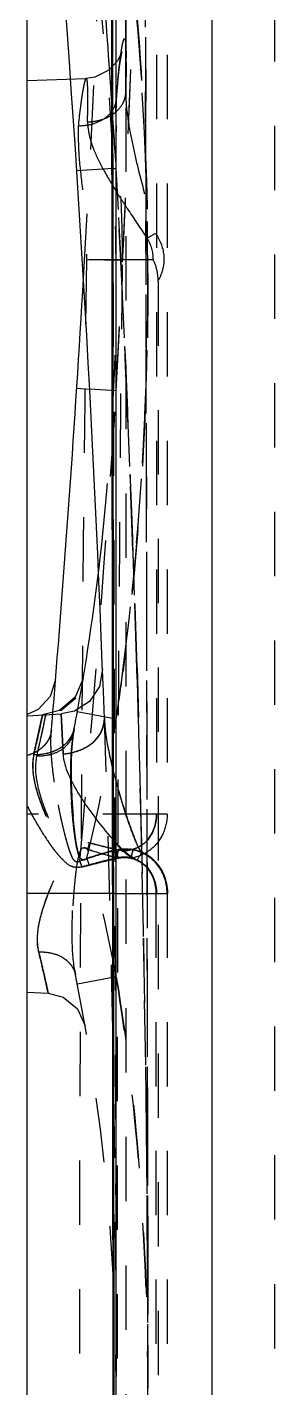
# Model space of a CAD drawing. Header units: millimetres. Extents: x 1147 to 12155, y -6137 to -4403.
# Drawn here: x 4469.75 to 4476.03, y -5258.75 to -5224.21 of the extents above; entities that cross this region are included whole.
import ezdxf

# ---------------------------------------------------------------- set-up
doc = ezdxf.new("R2010")
doc.units = ezdxf.units.MM
doc.header["$LTSCALE"] = 16.335
doc.linetypes.add('HIDDEN', pattern=[0.2, 0.1, -0.1])
doc.layers.get('0').update_dxf_attribs({"linetype": 'CONTINUOUS'})
doc.layers.add('DEFAULT_2', color=8, linetype='HIDDEN')

msp = doc.modelspace()

# ---------------------------------------------------------------- linework, layer by layer
at = {"color": 7, "linetype": 'Continuous'}
for p, q in [((4474.44, -5400.96), (4474.44, -5116.583)), ((4471.999, -5119.544), (4471.999, -5397.999)), ((4469.746, -5275.852), (4469.746, -5185.383)), ((4471.884, -5220.663), (4471.947, -5296.833)), ((4471.906, -5220.714), (4471.946, -5258.752)), ((4471.93, -5227.799), (4471.003, -5227.859)), ((4471.003, -5233.376), (4471.327, -5233.397)), ((4470.464, -5240.778), (4470.329, -5241.206)), ((4471.165, -5240.747), (4470.963, -5241.222)), ((4470.329, -5241.206), (4470.021, -5241.533)), ((4470.963, -5241.222), (4470.566, -5241.555)), ((4470.021, -5241.533), (4469.746, -5241.662)), ((4469.746, -5241.689), (4470.609, -5241.644)), ((4470.566, -5241.555), (4470.132, -5241.669)), ((4470.946, -5241.572), (4470.609, -5241.644)), ((4470.656, -5242.66), (4470.609, -5241.644)), ((4471.974, -5246.203), (4469.746, -5246.203))]:
    msp.add_line(p, q, dxfattribs=at)
msp.add_lwpolyline([(4471.656, -5240.497), (4471.58, -5240.946), (4471.329, -5241.326), (4470.946, -5241.572)], dxfattribs=at)
for centre, radius, start, end in [((3995.337, -5258.772), 476.67, 2.04494, 4.72068), ((3995.337, -5258.772), 477.675, 3.92066, 4.67552), ((3995.337, -5202.464), 476.67, 355.29051, 356.61831), ((4410.608, -5230.618), 61.398, 349.76936, 353.63789)]:
    msp.add_arc(centre, radius, start, end, dxfattribs=at)
for points, knots in [([(4470.656, -5242.66), (4470.791, -5242.652), (4471.061, -5242.592), (4471.507, -5242.362), (4471.711, -5241.988), (4471.703, -5241.762)], [0, 0, 0, 0, 0.272441, 0.545982, 1, 1, 1, 1]), ([(4471.703, -5241.762), (4471.707, -5241.859), (4471.742, -5242.278), (4471.829, -5242.69), (4471.906, -5243.003)], [0, 0, 0, 0, 0.232092, 1, 1, 1, 1]), ([(4470.656, -5242.66), (4470.663, -5242.834), (4470.781, -5243.205), (4471.075, -5243.733), (4471.459, -5244.283), (4471.751, -5244.643), (4471.91, -5244.82)], [0, 0, 0, 0, 0.206778, 0.450108, 0.717615, 1, 1, 1, 1]), ([(4471.946, -5258.752), (4471.949, -5261.929), (4471.96, -5274.627), (4471.964, -5287.326), (4471.965, -5296.848)], [0, 0, 0, 0, 0.25015, 1, 1, 1, 1])]:
    msp.add_open_spline(points, degree=3, knots=knots, dxfattribs=at)
at = {"layer": 'DEFAULT_2', "color": 8, "linetype": 'HIDDEN'}
for p, q in [((4476.029, -5388.431), (4476.029, -5129.112)), ((4473.027, -5133.436), (4473.027, -5244.192)), ((4473.297, -5133.436), (4473.297, -5244.192)), ((4472.811, -5258.768), (4472.66, -5159.755)), ((4472.256, -5316.089), (4472.256, -5201.454)), ((4472.729, -5215.199), (4472.811, -5258.768)), ((4472.721, -5216.046), (4472.811, -5258.768)), ((4472.248, -5224.825), (4472.251, -5220.714)), ((4472.038, -5225.067), (4471.818, -5225.304)), ((4472.13, -5224.889), (4472.038, -5225.067)), ((4472.256, -5225.099), (4472.247, -5225.851)), ((4472.247, -5225.851), (4472.248, -5225.099)), ((4472.248, -5225.099), (4472.248, -5224.825)), ((4471.818, -5225.304), (4471.463, -5225.478)), ((4469.746, -5225.562), (4471.246, -5225.51)), ((4471.463, -5225.478), (4471.246, -5225.51)), ((4471.999, -5226.29), (4472.009, -5226.047)), ((4472.008, -5226.05), (4472.009, -5226.047)), ((4471.93, -5227.799), (4472.007, -5227.794)), ((4472.947, -5230.115), (4469.746, -5230.115)), ((4472.163, -5230.131), (4471.248, -5230.115)), ((4473.069, -5230.663), (4473.069, -5286.883)), ((4472.007, -5233.441), (4471.327, -5233.397)), ((4472.532, -5240.468), (4472.569, -5241.733)), ((4472.533, -5240.468), (4472.57, -5241.733)), ((4470.966, -5241.262), (4470.601, -5241.564)), ((4470.963, -5241.222), (4470.966, -5241.262)), ((4470.125, -5241.707), (4470.132, -5241.669)), ((4470.125, -5241.707), (4470.132, -5241.669)), ((4470.204, -5241.709), (4470.211, -5241.674)), ((4470.204, -5241.709), (4470.211, -5241.674)), ((4470.601, -5241.564), (4470.566, -5241.555)), ((4470.609, -5241.644), (4470.656, -5242.66)), ((4470.609, -5241.644), (4470.656, -5242.66)), ((4470.656, -5242.66), (4470.609, -5241.644)), ((4472.007, -5241.775), (4471.017, -5241.595)), ((4473.297, -5244.192), (4469.746, -5244.192)), ((4471.328, -5244.919), (4471.276, -5245.077)), ((4472.065, -5245.304), (4472.007, -5245.09)), ((4472.059, -5245.098), (4472.007, -5245.294)), ((4471.08, -5245.384), (4471.133, -5245.531)), ((4471.257, -5245.315), (4471.315, -5245.487)), ((4471.974, -5246.203), (4473.315, -5246.203)), ((4473.013, -5246.203), (4473.013, -5271.34)), ((4473.297, -5246.203), (4473.297, -5271.34)), ((4472.007, -5248.316), (4471.02, -5248.508)), ((4469.746, -5248.705), (4470.276, -5248.733)), ((4470.276, -5248.733), (4470.265, -5248.678)), ((4470.276, -5248.733), (4470.265, -5248.678)), ((4471.026, -5249.131), (4471.214, -5249.565))]:
    msp.add_line(p, q, dxfattribs=at)
for points in [[(4472.008, -5226.05), (4472.027, -5225.826), (4472.056, -5225.532), (4472.082, -5225.288), (4472.106, -5225.094), (4472.127, -5224.951), (4472.143, -5224.861), (4472.147, -5224.839)], [(4472.147, -5224.839), (4472.149, -5224.832), (4472.13, -5224.889)], [(4470.276, -5248.733), (4470.661, -5248.832), (4471.026, -5249.131)]]:
    msp.add_lwpolyline(points, dxfattribs=at)
for centre, radius, start, end in [((3874.784, -5202.464), 598.026, 357.03079, 2.96921), ((3995.337, -5202.464), 476.67, 356.61831, 2.56503), ((41540.038, -5139.155), 37068.225, 180.0707969, 180.1848899), ((3882.594, -5202.675), 590.215, 357.012025, 359.340488), ((4410.608, -5230.618), 61.398, 353.63789, 10.8027), ((3886.227, -5202.892), 586.576, 357.014643, 358.256881), ((3893.486, -5203.122), 579.314, 356.999996, 358.257709), ((4394.871, -5230.618), 77.94, 352.67861, 7.32056), ((4456.717, -5225.094), 15.539, 359.9822, 0.3985), ((4499.789, -5228.257), 27.875, 174.4141, 175.2801), ((3995.337, -5258.772), 477.675, 3.71825, 3.92066), ((4477.688, -5226.292), 5.689, 177.5389, 179.9588), ((4476.48, -5226.244), 4.481, 176.4062, 177.478), ((4475.675, -5225.88), 3.428, 179.5104, 180.9274), ((4471.365, -5225.611), 0.981, 300.2398, 305.0023), ((4471.405, -5225.668), 0.911, 305.0171, 309.069), ((4471.253, -5225.315), 1.299, 271.0452, 276.3987), ((4473.489, -5226.468), 2.221, 193.4871, 196.1111), ((3873.699, -5258.874), 599.115, 1.311773, 2.973663), ((3875.297, -5258.772), 597.513, 357.028242, 2.971758), ((3885.812, -5258.402), 586.993, 1.292769, 2.988926), ((3885.862, -5258.409), 586.944, 1.293587, 2.989919), ((3893.688, -5258.101), 579.112, 1.744864, 2.999835), ((3905.96, -5257.64), 566.833, 1.73607, 3.01825), ((4483.21, -5221.37), 13.215, 210.9948, 211.3186), ((4484.947, -5220.311), 15.25, 211.3242, 211.8342), ((4489.486, -5217.486), 20.596, 211.8512, 212.5488), ((4468.925, -5222.386), 8.151, 298.2896, 300.0081), ((6756.23, -5258.772), 2285.162, 179.281472, 180.718528), ((3995.337, -5202.464), 477.675, 354.8448, 356.28175), ((4398.229, -5230.972), 74.564, 351.66963, 352.61982), ((4402.957, -5231.511), 69.808, 351.5454, 352.56032), ((4403.034, -5231.513), 69.732, 351.53779, 352.55399), ((3995.337, -5202.464), 476.67, 355.23507, 355.29051), ((4410.608, -5230.618), 61.398, 349.1973, 349.76936), ((4470.35, -5241.906), 0.599, 342.8889, 349.2456), ((4410.608, -5230.618), 62.404, 346.36895, 349.7007), ((3995.337, -5258.772), 476.67, 357.95506, 2.04494), ((3872.108, -5258.755), 600.703, 359.99845, 1.623812), ((3869.444, -5258.735), 603.365, 359.99656, 1.61478), ((4470.169, -5241.822), 0.8, 316.5475, 326.4961), ((4476.478, -5242.924), 5.616, 173.9328, 176.9004), ((4485.19, -5239.743), 13.678, 193.7868, 194.7732), ((4487.302, -5239.189), 15.861, 194.7614, 195.2038), ((4418.15, -5258.772), 54.863, 10.9864, 14.4543), ((4476.337, -5229.302), 16.568, 252.2117, 254.0722), ((4475.343, -5230.12), 15.333, 254.8229, 256.5797), ((4475.996, -5227.416), 18.114, 256.554, 257.1613), ((4477.529, -5264.997), 20.659, 105.7771, 106.1342), ((4476.074, -5260.311), 15.745, 105.3297, 105.7965), ((4477.421, -5264.8), 20.43, 105.6443, 106.0042), ((4476.236, -5240.927), 5.82, 221.9955, 222.8674), ((4476.464, -5261.732), 17.218, 105.0032, 105.3312), ((4477.383, -5264.482), 20.124, 105.4957, 105.7768), ((4477.283, -5264.309), 19.92, 105.3602, 105.6439), ((4476.346, -5225.888), 19.682, 257.1571, 257.4207), ((4462.182, -5242.327), 10.619, 343.7219, 344.9186), ((4463.12, -5242.61), 9.643, 343.8262, 345.0333), ((4478.654, -5242.755), 8.017, 199.1439, 200.2595), ((4476.344, -5261.103), 16.579, 105.9514, 107.8792), ((4476.426, -5261.242), 16.745, 106.0822, 107.9826), ((4475.316, -5260.157), 15.213, 103.3858, 105.28), ((4475.324, -5260.312), 15.358, 103.2865, 105.1337), ((4477.409, -5225.609), 20.413, 254.0226, 254.3765), ((4476.136, -5263.724), 18.873, 102.7477, 103.2994), ((4475.989, -5262.943), 18.079, 102.8407, 103.4167), ((4475.992, -5263.099), 18.223, 102.7458, 103.3162), ((4477.264, -5226.127), 19.875, 254.3768, 254.6607), ((4476.904, -5267.104), 22.339, 102.5241, 102.7549), ((4476.327, -5264.419), 19.593, 102.5813, 102.8444), ((4476.337, -5264.618), 19.78, 102.4731, 102.7493), ((4465.822, -5241.175), 7.91, 328.0649, 329.7571), ((4433.667, -5256.534), 37.432, 12.6423, 13.6722), ((4433.965, -5256.469), 37.127, 12.6439, 13.6825), ((4441.582, -5254.752), 29.319, 12.3963, 12.6293), ((4441.935, -5254.674), 28.958, 12.3951, 12.6305), ((4450.793, -5252.744), 19.891, 11.7928, 12.4415), ((4451.315, -5252.629), 19.357, 11.7773, 12.4436), ((4418.15, -5258.772), 53.857, 348.7509, 11.2491)]:
    msp.add_arc(centre, radius, start, end, dxfattribs=at)
for points, knots in [([(4472.007, -5241.775), (4472.557, -5238.087), (4472.935, -5232.478), (4472.68, -5225.02), (4472.286, -5221.305), (4472.007, -5219.46)], [0, 0, 0, 0, 0.499828, 0.749939, 1, 1, 1, 1]), ([(4472.18, -5220.685), (4472.398, -5222.331), (4472.706, -5225.639), (4472.909, -5232.274), (4472.608, -5237.261), (4472.178, -5240.55)], [0, 0, 0, 0, 0.250062, 0.500138, 1, 1, 1, 1]), ([(4472.178, -5220.686), (4472.607, -5223.976), (4473.012, -5230.618), (4472.607, -5237.261), (4472.178, -5240.55)], [0, 0, 0, 0, 0.499999, 1, 1, 1, 1]), ([(4472.13, -5224.846), (4472.142, -5224.763), (4472.156, -5224.651), (4472.191, -5224.549), (4472.201, -5224.504), (4472.221, -5224.503), (4472.227, -5224.518), (4472.233, -5224.536), (4472.24, -5224.582), (4472.247, -5224.661), (4472.25, -5224.732), (4472.252, -5224.773)], [0, 0, 0, 0, 0.395506, 0.505117, 0.557329, 0.569196, 0.588015, 0.620076, 0.666583, 0.80386, 1, 1, 1, 1]), ([(4472.046, -5225.544), (4472.051, -5225.499), (4472.067, -5225.336), (4472.086, -5225.173), (4472.101, -5225.056)], [0, 0, 0, 0, 0.276667, 1, 1, 1, 1]), ([(4472.101, -5225.056), (4472.103, -5225.037), (4472.112, -5224.967), (4472.122, -5224.897), (4472.13, -5224.846)], [0, 0, 0, 0, 0.271263, 1, 1, 1, 1]), ([(4472.252, -5224.773), (4472.252, -5224.789), (4472.254, -5224.86), (4472.255, -5224.931), (4472.255, -5224.986)], [0, 0, 0, 0, 0.223576, 1, 1, 1, 1]), ([(4471.245, -5225.51), (4471.236, -5225.51), (4471.219, -5225.544), (4471.201, -5225.599), (4471.178, -5225.7), (4471.153, -5225.833), (4471.126, -5226.005), (4471.085, -5226.301), (4471.058, -5226.541), (4471.041, -5226.712)], [0, 0, 0, 0, 0.022106, 0.073315, 0.155373, 0.267761, 0.409614, 0.57993, 1, 1, 1, 1]), ([(4471.265, -5225.548), (4471.263, -5225.542), (4471.26, -5225.53), (4471.253, -5225.51), (4471.245, -5225.51)], [0, 0, 0, 0, 0.396885, 1, 1, 1, 1]), ([(4471.277, -5226.614), (4471.282, -5226.378), (4471.29, -5226.066), (4471.281, -5225.711), (4471.274, -5225.591), (4471.265, -5225.548)], [0, 0, 0, 0, 0.663627, 0.874783, 1, 1, 1, 1]), ([(4471.041, -5226.712), (4471.162, -5226.713), (4471.397, -5226.685), (4471.707, -5226.549), (4471.933, -5226.332), (4472.001, -5226.141), (4472.008, -5226.05)], [0, 0, 0, 0, 0.283641, 0.547362, 0.783663, 1, 1, 1, 1]), ([(4472.247, -5225.936), (4472.249, -5226.011), (4472.263, -5226.317), (4472.31, -5226.62), (4472.351, -5226.848)], [0, 0, 0, 0, 0.244654, 1, 1, 1, 1]), ([(4471.398, -5226.606), (4471.441, -5226.601), (4471.601, -5226.575), (4471.756, -5226.518), (4471.859, -5226.458)], [0, 0, 0, 0, 0.266657, 1, 1, 1, 1]), ([(4472.164, -5230.131), (4472.166, -5229.461), (4472.134, -5228.473), (4472.033, -5227.196), (4471.998, -5226.585), (4471.999, -5226.29)], [0, 0, 0, 0, 0.522763, 0.770062, 1, 1, 1, 1]), ([(4471.041, -5226.712), (4471.038, -5226.95), (4471.044, -5227.466), (4471.144, -5228.28), (4471.238, -5229.175), (4471.246, -5229.797), (4471.248, -5230.115)], [0, 0, 0, 0, 0.209551, 0.453203, 0.720551, 1, 1, 1, 1]), ([(4471.277, -5226.614), (4471.278, -5226.644), (4471.286, -5226.769), (4471.307, -5226.893), (4471.329, -5226.986)], [0, 0, 0, 0, 0.237541, 1, 1, 1, 1]), ([(4471.355, -5227.084), (4471.372, -5227.143), (4471.456, -5227.392), (4471.573, -5227.628), (4471.669, -5227.804)], [0, 0, 0, 0, 0.235419, 1, 1, 1, 1]), ([(4472.351, -5226.848), (4472.39, -5227.062), (4472.574, -5227.935), (4472.827, -5228.792), (4473.001, -5229.444)], [0, 0, 0, 0, 0.24377, 1, 1, 1, 1]), ([(4472.125, -5228.567), (4472.178, -5228.65), (4472.394, -5228.985), (4472.617, -5229.315), (4472.787, -5229.563)], [0, 0, 0, 0, 0.245932, 1, 1, 1, 1]), ([(4473.008, -5229.458), (4473.129, -5229.623), (4473.237, -5229.935), (4473.202, -5230.35), (4473.123, -5230.545), (4473.074, -5230.636)], [0, 0, 0, 0, 0.497478, 0.748889, 1, 1, 1, 1]), ([(4472.164, -5287.412), (4472.042, -5277.866), (4472.026, -5258.772), (4472.042, -5239.677), (4472.164, -5230.131)], [0, 0, 0, 0, 0.5, 1, 1, 1, 1]), ([(4473.069, -5230.663), (4473.067, -5230.569), (4473.051, -5230.379), (4472.987, -5230.2), (4472.947, -5230.115)], [0, 0, 0, 0, 0.50077, 1, 1, 1, 1]), ([(4470.132, -5241.669), (4470.139, -5241.647), (4470.095, -5241.84), (4470.063, -5242.018), (4469.968, -5242.427), (4469.91, -5242.674)], [0, 0, 0, 0, 0.066546, 0.260783, 1, 1, 1, 1]), ([(4470.132, -5241.669), (4470.124, -5241.69), (4470.115, -5241.78), (4470.066, -5241.971), (4470.002, -5242.285), (4469.943, -5242.532), (4469.91, -5242.674)], [0, 0, 0, 0, 0.066626, 0.26085, 0.57464, 1, 1, 1, 1]), ([(4470.213, -5241.665), (4470.22, -5241.642), (4470.173, -5241.844), (4470.158, -5241.941), (4470.072, -5242.325), (4470.018, -5242.564), (4469.983, -5242.711)], [0, 0, 0, 0, 0.066712, 0.261224, 0.575115, 1, 1, 1, 1]), ([(4470.213, -5241.665), (4470.212, -5241.689), (4470.185, -5241.779), (4470.151, -5241.981), (4470.075, -5242.306), (4470.018, -5242.564), (4469.983, -5242.711)], [0, 0, 0, 0, 0.066762, 0.261226, 0.575069, 1, 1, 1, 1]), ([(4469.91, -5242.674), (4469.938, -5242.556), (4470.012, -5242.234), (4470.083, -5241.912), (4470.125, -5241.707)], [0, 0, 0, 0, 0.367807, 1, 1, 1, 1]), ([(4469.91, -5242.674), (4469.938, -5242.556), (4470.012, -5242.234), (4470.083, -5241.912), (4470.125, -5241.707)], [0, 0, 0, 0, 0.367604, 1, 1, 1, 1]), ([(4469.91, -5242.674), (4470.038, -5242.679), (4470.289, -5242.647), (4470.697, -5242.483), (4470.904, -5242.202), (4470.939, -5242.018)], [0, 0, 0, 0, 0.293999, 0.569085, 1, 1, 1, 1]), ([(4470.656, -5242.66), (4470.803, -5242.652), (4471.088, -5242.583), (4471.448, -5242.378), (4471.662, -5242.08), (4471.707, -5241.861), (4471.703, -5241.762)], [0, 0, 0, 0, 0.293374, 0.571135, 0.80469, 1, 1, 1, 1]), ([(4470.656, -5242.66), (4470.799, -5242.652), (4471.078, -5242.586), (4471.437, -5242.388), (4471.658, -5242.089), (4471.707, -5241.864), (4471.703, -5241.762)], [0, 0, 0, 0, 0.284732, 0.560071, 0.797812, 1, 1, 1, 1]), ([(4470.836, -5242.264), (4470.849, -5242.244), (4470.895, -5242.168), (4470.927, -5242.082), (4470.939, -5242.018)], [0, 0, 0, 0, 0.261763, 1, 1, 1, 1]), ([(4471.257, -5245.315), (4471.236, -5245.332), (4471.187, -5245.359), (4471.103, -5245.329), (4471.063, -5245.244), (4471.036, -5245.146), (4471.011, -5245.036), (4470.984, -5244.886), (4470.958, -5244.694), (4470.932, -5244.462), (4470.903, -5244.149), (4470.877, -5243.76), (4470.858, -5243.3), (4470.857, -5242.719), (4470.887, -5242.291), (4470.939, -5242.018)], [0, 0, 0, 0, 0.023549, 0.043738, 0.06891, 0.099952, 0.132289, 0.164884, 0.231018, 0.298354, 0.366166, 0.500768, 0.633001, 0.761434, 1, 1, 1, 1]), ([(4471.257, -5245.315), (4471.236, -5245.332), (4471.187, -5245.359), (4471.103, -5245.329), (4471.063, -5245.244), (4471.036, -5245.146), (4471.011, -5245.036), (4470.984, -5244.886), (4470.958, -5244.694), (4470.932, -5244.462), (4470.903, -5244.149), (4470.877, -5243.76), (4470.858, -5243.3), (4470.857, -5242.719), (4470.887, -5242.291), (4470.939, -5242.018)], [0, 0, 0, 0, 0.023549, 0.043738, 0.06891, 0.099952, 0.132289, 0.164884, 0.231018, 0.298354, 0.366166, 0.500768, 0.633001, 0.761434, 1, 1, 1, 1]), ([(4472.656, -5245.159), (4472.567, -5245.046), (4472.452, -5244.763), (4472.295, -5244.339), (4472.151, -5243.894), (4471.98, -5243.308), (4471.803, -5242.603), (4471.713, -5242.034), (4471.703, -5241.762)], [0, 0, 0, 0, 0.121878, 0.252965, 0.384892, 0.516153, 0.769705, 1, 1, 1, 1]), ([(4471.703, -5241.762), (4471.707, -5241.859), (4471.742, -5242.278), (4471.83, -5242.69), (4471.906, -5243.003)], [0, 0, 0, 0, 0.232091, 1, 1, 1, 1]), ([(4470.359, -5242.059), (4470.348, -5242.193), (4470.206, -5242.495), (4469.915, -5242.651), (4469.746, -5242.7)], [0, 0, 0, 0, 0.431567, 1, 1, 1, 1]), ([(4469.983, -5242.711), (4470.101, -5242.716), (4470.329, -5242.688), (4470.699, -5242.542), (4470.887, -5242.29), (4470.919, -5242.125)], [0, 0, 0, 0, 0.297436, 0.573531, 1, 1, 1, 1]), ([(4470.266, -5242.334), (4470.253, -5242.355), (4470.194, -5242.44), (4470.116, -5242.511), (4470.051, -5242.556)], [0, 0, 0, 0, 0.238004, 1, 1, 1, 1]), ([(4470.266, -5242.334), (4470.253, -5242.355), (4470.194, -5242.44), (4470.116, -5242.511), (4470.051, -5242.556)], [0, 0, 0, 0, 0.238005, 1, 1, 1, 1]), ([(4470.359, -5242.059), (4470.357, -5242.082), (4470.343, -5242.178), (4470.305, -5242.271), (4470.266, -5242.334)], [0, 0, 0, 0, 0.237294, 1, 1, 1, 1]), ([(4471.08, -5245.385), (4471.06, -5245.4), (4471.002, -5245.416), (4470.928, -5245.361), (4470.881, -5245.276), (4470.842, -5245.174), (4470.805, -5245.065), (4470.759, -5244.916), (4470.707, -5244.726), (4470.651, -5244.496), (4470.582, -5244.186), (4470.476, -5243.654), (4470.365, -5242.922), (4470.336, -5242.336), (4470.359, -5242.059)], [0, 0, 0, 0, 0.021537, 0.044139, 0.072013, 0.103898, 0.136678, 0.169652, 0.236249, 0.303643, 0.371283, 0.505393, 0.76448, 1, 1, 1, 1]), ([(4470.376, -5242.888), (4470.363, -5242.75), (4470.35, -5242.567), (4470.348, -5242.383), (4470.348, -5242.337)], [0, 0, 0, 0, 0.754279, 1, 1, 1, 1]), ([(4470.382, -5242.603), (4470.418, -5242.59), (4470.553, -5242.536), (4470.676, -5242.45), (4470.75, -5242.372)], [0, 0, 0, 0, 0.262204, 1, 1, 1, 1]), ([(4471.255, -5245.324), (4471.233, -5245.341), (4471.183, -5245.367), (4471.1, -5245.335), (4471.059, -5245.252), (4471.031, -5245.157), (4471.005, -5245.05), (4470.977, -5244.905), (4470.949, -5244.719), (4470.922, -5244.493), (4470.891, -5244.19), (4470.863, -5243.814), (4470.842, -5243.369), (4470.839, -5242.806), (4470.868, -5242.39), (4470.919, -5242.125)], [0, 0, 0, 0, 0.024117, 0.045127, 0.070784, 0.101966, 0.134361, 0.166978, 0.233076, 0.300294, 0.367938, 0.502134, 0.633907, 0.761885, 1, 1, 1, 1]), ([(4469.91, -5242.674), (4469.858, -5242.897), (4469.909, -5243.419), (4470.128, -5244.034), (4470.368, -5244.563), (4470.548, -5244.903), (4470.717, -5245.169), (4470.864, -5245.358), (4471.063, -5245.512), (4471.237, -5245.507), (4471.315, -5245.487)], [0, 0, 0, 0, 0.202973, 0.446348, 0.579032, 0.716605, 0.78678, 0.857648, 0.928749, 1, 1, 1, 1]), ([(4469.91, -5242.674), (4469.895, -5242.782), (4469.871, -5243.013), (4469.921, -5243.375), (4470.032, -5243.756), (4470.182, -5244.154), (4470.367, -5244.561), (4470.546, -5244.901), (4470.715, -5245.166), (4470.861, -5245.355), (4471.062, -5245.512), (4471.235, -5245.503), (4471.315, -5245.487)], [0, 0, 0, 0, 0.096693, 0.203647, 0.32096, 0.446679, 0.579004, 0.716197, 0.786214, 0.856816, 0.928186, 1, 1, 1, 1]), ([(4469.983, -5242.711), (4469.967, -5242.818), (4469.942, -5243.045), (4470.007, -5243.54), (4470.177, -5244.048), (4470.401, -5244.566), (4470.57, -5244.901), (4470.731, -5245.162), (4470.868, -5245.349), (4471.061, -5245.504), (4471.23, -5245.498), (4471.307, -5245.482)], [0, 0, 0, 0, 0.097857, 0.205497, 0.448357, 0.580414, 0.717258, 0.787057, 0.85754, 0.928601, 1, 1, 1, 1]), ([(4469.983, -5242.711), (4469.967, -5242.818), (4469.942, -5243.045), (4470.007, -5243.54), (4470.177, -5244.048), (4470.401, -5244.566), (4470.57, -5244.901), (4470.731, -5245.162), (4470.868, -5245.349), (4471.061, -5245.504), (4471.23, -5245.498), (4471.307, -5245.482)], [0, 0, 0, 0, 0.097857, 0.205497, 0.448357, 0.580414, 0.717258, 0.787057, 0.85754, 0.928601, 1, 1, 1, 1]), ([(4469.983, -5242.711), (4469.967, -5242.818), (4469.942, -5243.045), (4470.007, -5243.539), (4470.177, -5244.048), (4470.401, -5244.566), (4470.569, -5244.901), (4470.732, -5245.161), (4470.867, -5245.35), (4471.06, -5245.503), (4471.231, -5245.501), (4471.307, -5245.482)], [0, 0, 0, 0, 0.097833, 0.205458, 0.448271, 0.580303, 0.717123, 0.786901, 0.857371, 0.928552, 1, 1, 1, 1]), ([(4470.656, -5242.66), (4470.694, -5242.658), (4470.855, -5242.641), (4471.013, -5242.596), (4471.126, -5242.547)], [0, 0, 0, 0, 0.24084, 1, 1, 1, 1]), ([(4470.851, -5242.723), (4470.839, -5242.956), (4470.839, -5243.311), (4470.862, -5243.787), (4470.888, -5244.154), (4470.918, -5244.462), (4470.948, -5244.706), (4470.973, -5244.887), (4471.008, -5245.065), (4471.044, -5245.219), (4471.104, -5245.348), (4471.198, -5245.359), (4471.237, -5245.338), (4471.255, -5245.324)], [0, 0, 0, 0, 0.250663, 0.380823, 0.512945, 0.646318, 0.712622, 0.778017, 0.842474, 0.905712, 0.954828, 0.975691, 1, 1, 1, 1]), ([(4470.87, -5242.62), (4470.857, -5242.852), (4470.855, -5243.325), (4470.885, -5243.918), (4470.92, -5244.34), (4470.945, -5244.583), (4470.967, -5244.766), (4470.99, -5244.918), (4471.012, -5245.039), (4471.031, -5245.13), (4471.058, -5245.219), (4471.089, -5245.304), (4471.172, -5245.375), (4471.233, -5245.334), (4471.257, -5245.315)], [0, 0, 0, 0, 0.241516, 0.490545, 0.617025, 0.680637, 0.744457, 0.808453, 0.840509, 0.872598, 0.904709, 0.936816, 0.96796, 1, 1, 1, 1]), ([(4471.08, -5245.384), (4471.06, -5245.397), (4471.012, -5245.418), (4470.944, -5245.379), (4470.905, -5245.32), (4470.866, -5245.235), (4470.824, -5245.126), (4470.781, -5244.992), (4470.742, -5244.858), (4470.695, -5244.678), (4470.619, -5244.364), (4470.526, -5243.916), (4470.464, -5243.556), (4470.437, -5243.377)], [0, 0, 0, 0, 0.032276, 0.063495, 0.095803, 0.127325, 0.190717, 0.253945, 0.317084, 0.380112, 0.505742, 0.754849, 1, 1, 1, 1]), ([(4471.996, -5243.349), (4472.039, -5243.507), (4472.129, -5243.821), (4472.278, -5244.29), (4472.443, -5244.738), (4472.561, -5245.039), (4472.656, -5245.159)], [0, 0, 0, 0, 0.25352, 0.509034, 0.763065, 1, 1, 1, 1]), ([(4469.746, -5243.98), (4469.823, -5244.136), (4469.993, -5244.446), (4470.232, -5244.824), (4470.448, -5245.122), (4470.597, -5245.302), (4470.735, -5245.429), (4470.85, -5245.513), (4470.99, -5245.555), (4471.087, -5245.545), (4471.133, -5245.531)], [0, 0, 0, 0, 0.23752, 0.485542, 0.612382, 0.740589, 0.805117, 0.869893, 0.93492, 1, 1, 1, 1]), ([(4473.297, -5244.192), (4473.297, -5244.354), (4473.232, -5244.68), (4472.942, -5245.085), (4472.5, -5245.318), (4472.165, -5245.326), (4472.007, -5245.294)], [0, 0, 0, 0, 0.251436, 0.500158, 0.748837, 1, 1, 1, 1]), ([(4473.297, -5244.192), (4473.297, -5244.354), (4473.232, -5244.68), (4472.942, -5245.085), (4472.5, -5245.318), (4472.165, -5245.326), (4472.007, -5245.294)], [0, 0, 0, 0, 0.251481, 0.500146, 0.748805, 1, 1, 1, 1]), ([(4473.027, -5244.192), (4473.027, -5244.438), (4472.893, -5244.843), (4472.449, -5245.107), (4472.183, -5245.125), (4472.059, -5245.098)], [0, 0, 0, 0, 0.493558, 0.746088, 1, 1, 1, 1]), ([(4473.027, -5244.192), (4473.027, -5244.438), (4472.893, -5244.843), (4472.448, -5245.106), (4472.183, -5245.125), (4472.059, -5245.098)], [0, 0, 0, 0, 0.493585, 0.746274, 1, 1, 1, 1]), ([(4472.059, -5245.098), (4472.183, -5245.125), (4472.449, -5245.107), (4472.893, -5244.843), (4473.027, -5244.438), (4473.027, -5244.192)], [0, 0, 0, 0, 0.2539, 0.506393, 1, 1, 1, 1]), ([(4470.038, -5247.687), (4469.985, -5247.468), (4470.021, -5246.959), (4470.216, -5246.353), (4470.434, -5245.832), (4470.599, -5245.498), (4470.756, -5245.235), (4470.893, -5245.048), (4471.083, -5244.894), (4471.253, -5244.899), (4471.328, -5244.919)], [0, 0, 0, 0, 0.204852, 0.448001, 0.580284, 0.717415, 0.787373, 0.858035, 0.928933, 1, 1, 1, 1]), ([(4471.133, -5245.531), (4471.085, -5245.54), (4470.99, -5245.547), (4470.822, -5245.515), (4470.681, -5245.382), (4470.54, -5245.229), (4470.406, -5245.069), (4470.327, -5244.955), (4470.288, -5244.898)], [0, 0, 0, 0, 0.128978, 0.254994, 0.442655, 0.631265, 0.815763, 1, 1, 1, 1]), ([(4470.972, -5248.265), (4470.92, -5248.004), (4470.876, -5247.457), (4470.889, -5246.767), (4470.919, -5246.271), (4470.943, -5245.983), (4470.965, -5245.765), (4470.988, -5245.583), (4471.011, -5245.438), (4471.031, -5245.33), (4471.057, -5245.222), (4471.09, -5245.122), (4471.165, -5245.014), (4471.247, -5245.056), (4471.276, -5245.078)], [0, 0, 0, 0, 0.235867, 0.484352, 0.6118, 0.67611, 0.740742, 0.805647, 0.838188, 0.87078, 0.903412, 0.936035, 0.968003, 1, 1, 1, 1]), ([(4470.972, -5248.265), (4470.92, -5248.004), (4470.876, -5247.457), (4470.889, -5246.767), (4470.919, -5246.271), (4470.943, -5245.983), (4470.965, -5245.765), (4470.988, -5245.583), (4471.011, -5245.438), (4471.031, -5245.33), (4471.057, -5245.222), (4471.09, -5245.122), (4471.165, -5245.014), (4471.247, -5245.056), (4471.276, -5245.078)], [0, 0, 0, 0, 0.235867, 0.484352, 0.6118, 0.67611, 0.740742, 0.805647, 0.838188, 0.87078, 0.903412, 0.936035, 0.968003, 1, 1, 1, 1]), ([(4471.276, -5245.077), (4471.254, -5245.06), (4471.205, -5245.034), (4471.121, -5245.063), (4471.08, -5245.145), (4471.042, -5245.275), (4471.006, -5245.455), (4470.976, -5245.677), (4470.951, -5245.902), (4470.924, -5246.204), (4470.899, -5246.58), (4470.884, -5247.025), (4470.887, -5247.587), (4470.919, -5248.001), (4470.972, -5248.265)], [0, 0, 0, 0, 0.024387, 0.045331, 0.070734, 0.101813, 0.166684, 0.232708, 0.299888, 0.367515, 0.501704, 0.633504, 0.761549, 1, 1, 1, 1]), ([(4471.276, -5245.077), (4471.254, -5245.06), (4471.205, -5245.034), (4471.121, -5245.063), (4471.08, -5245.145), (4471.042, -5245.275), (4471.006, -5245.455), (4470.976, -5245.677), (4470.951, -5245.902), (4470.924, -5246.204), (4470.899, -5246.58), (4470.884, -5247.025), (4470.887, -5247.587), (4470.919, -5248.001), (4470.972, -5248.265)], [0, 0, 0, 0, 0.024387, 0.045331, 0.070734, 0.101813, 0.166684, 0.232708, 0.299888, 0.367515, 0.501704, 0.633504, 0.761549, 1, 1, 1, 1]), ([(4472.535, -5245.359), (4472.389, -5245.296), (4472.152, -5245.136), (4471.983, -5244.914), (4471.911, -5244.82)], [0, 0, 0, 0, 0.571583, 1, 1, 1, 1]), ([(4472.535, -5245.359), (4472.393, -5245.29), (4472.179, -5245.107), (4471.989, -5244.907), (4471.911, -5244.82)], [0, 0, 0, 0, 0.573047, 1, 1, 1, 1]), ([(4471.97, -5244.886), (4472.054, -5244.976), (4472.227, -5245.15), (4472.424, -5245.305), (4472.535, -5245.359)], [0, 0, 0, 0, 0.49769, 1, 1, 1, 1]), ([(4473.315, -5246.203), (4473.315, -5246.039), (4473.249, -5245.709), (4472.953, -5245.301), (4472.506, -5245.067), (4472.167, -5245.058), (4472.007, -5245.09)], [0, 0, 0, 0, 0.251473, 0.500135, 0.748702, 1, 1, 1, 1]), ([(4473.297, -5246.203), (4473.297, -5245.954), (4473.141, -5245.439), (4472.677, -5245.149), (4472.435, -5245.1)], [0, 0, 0, 0, 0.502607, 1, 1, 1, 1]), ([(4472.059, -5245.297), (4472.183, -5245.269), (4472.449, -5245.288), (4472.893, -5245.552), (4473.027, -5245.956), (4473.027, -5246.203)], [0, 0, 0, 0, 0.253931, 0.506441, 1, 1, 1, 1]), ([(4472.065, -5245.304), (4472.186, -5245.277), (4472.448, -5245.297), (4472.883, -5245.561), (4473.013, -5245.96), (4473.013, -5246.203)], [0, 0, 0, 0, 0.253401, 0.505701, 1, 1, 1, 1]), ([(4470.009, -5247.271), (4470.021, -5247.043), (4470.139, -5246.564), (4470.314, -5246.11), (4470.42, -5245.874)], [0, 0, 0, 0, 0.469784, 1, 1, 1, 1]), ([(4470.038, -5247.687), (4470.033, -5247.654), (4470.013, -5247.517), (4470.004, -5247.377), (4470.009, -5247.271)], [0, 0, 0, 0, 0.238387, 1, 1, 1, 1]), ([(4470.038, -5247.687), (4470.033, -5247.654), (4470.013, -5247.517), (4470.004, -5247.377), (4470.009, -5247.271)], [0, 0, 0, 0, 0.238387, 1, 1, 1, 1]), ([(4470.038, -5247.687), (4470.146, -5247.682), (4470.362, -5247.704), (4470.733, -5247.838), (4470.937, -5248.091), (4470.972, -5248.265)], [0, 0, 0, 0, 0.275611, 0.545814, 1, 1, 1, 1]), ([(4470.038, -5247.687), (4470.146, -5247.682), (4470.362, -5247.704), (4470.733, -5247.838), (4470.937, -5248.091), (4470.972, -5248.265)], [0, 0, 0, 0, 0.275616, 0.54582, 1, 1, 1, 1]), ([(4470.038, -5247.687), (4470.074, -5247.834), (4470.135, -5248.092), (4470.203, -5248.389), (4470.24, -5248.566), (4470.261, -5248.652), (4470.267, -5248.704), (4470.277, -5248.727), (4470.276, -5248.733)], [0, 0, 0, 0, 0.425016, 0.73886, 0.851518, 0.933286, 0.983126, 1, 1, 1, 1]), ([(4470.038, -5247.687), (4470.074, -5247.834), (4470.135, -5248.091), (4470.202, -5248.389), (4470.242, -5248.566), (4470.258, -5248.652), (4470.272, -5248.703), (4470.273, -5248.728), (4470.276, -5248.733)], [0, 0, 0, 0, 0.424837, 0.738705, 0.851411, 0.933232, 0.983113, 1, 1, 1, 1]), ([(4470.904, -5248.087), (4470.913, -5248.101), (4470.942, -5248.158), (4470.963, -5248.219), (4470.972, -5248.265)], [0, 0, 0, 0, 0.263639, 1, 1, 1, 1]), ([(4472.007, -5269.227), (4472.292, -5267.502), (4472.682, -5264.02), (4472.868, -5258.772), (4472.683, -5253.523), (4472.287, -5250.042), (4472.007, -5248.316)], [0, 0, 0, 0, 0.249968, 0.500004, 0.750024, 1, 1, 1, 1]), ([(4472.007, -5248.316), (4472.288, -5250.042), (4472.683, -5253.523), (4472.806, -5257.023), (4472.806, -5258.772)], [0, 0, 0, 0, 0.499951, 1, 1, 1, 1])]:
    msp.add_open_spline(points, degree=3, knots=knots, dxfattribs=at)
for points in [[(4471.979, -5226.375), (4472.06, -5226.309), (4472.132, -5226.226), (4472.179, -5226.133)], [(4472.179, -5226.133), (4472.199, -5226.095), (4472.214, -5226.055), (4472.226, -5226.015)], [(4472.226, -5226.015), (4472.24, -5225.962), (4472.248, -5225.906), (4472.247, -5225.851)], [(4471.669, -5227.804), (4471.737, -5227.929), (4471.808, -5228.053), (4471.882, -5228.175)], [(4472.947, -5230.115), (4472.947, -5229.923), (4472.893, -5229.723), (4472.787, -5229.563)], [(4470.939, -5242.018), (4470.919, -5242.121), (4470.905, -5242.226), (4470.893, -5242.33)], [(4471.695, -5241.882), (4471.702, -5241.843), (4471.704, -5241.802), (4471.703, -5241.762)], [(4470.348, -5242.337), (4470.348, -5242.245), (4470.352, -5242.152), (4470.359, -5242.059)], [(4470.348, -5242.337), (4470.348, -5242.245), (4470.352, -5242.152), (4470.359, -5242.059)], [(4470.836, -5242.264), (4470.873, -5242.208), (4470.903, -5242.146), (4470.923, -5242.082)], [(4470.863, -5242.283), (4470.888, -5242.233), (4470.908, -5242.18), (4470.919, -5242.125)], [(4470.863, -5242.283), (4470.888, -5242.233), (4470.908, -5242.18), (4470.919, -5242.125)], [(4470.919, -5242.125), (4470.899, -5242.227), (4470.885, -5242.33), (4470.874, -5242.433)], [(4470.919, -5242.125), (4470.899, -5242.227), (4470.885, -5242.33), (4470.874, -5242.433)], [(4470.051, -5242.556), (4469.959, -5242.62), (4469.854, -5242.669), (4469.746, -5242.7)], [(4470.051, -5242.556), (4469.959, -5242.62), (4469.854, -5242.669), (4469.746, -5242.7)], [(4469.91, -5242.674), (4470.069, -5242.68), (4470.232, -5242.655), (4470.382, -5242.603)], [(4469.91, -5242.674), (4470.069, -5242.68), (4470.232, -5242.655), (4470.382, -5242.603)], [(4469.983, -5242.711), (4470.128, -5242.717), (4470.275, -5242.696), (4470.412, -5242.649)], [(4469.983, -5242.711), (4470.128, -5242.717), (4470.275, -5242.696), (4470.412, -5242.649)], [(4470.874, -5242.433), (4470.863, -5242.529), (4470.856, -5242.626), (4470.851, -5242.723)], [(4470.437, -5243.377), (4470.413, -5243.215), (4470.392, -5243.052), (4470.376, -5242.888)], [(4472.007, -5245.1), (4471.695, -5245.184), (4471.384, -5245.276), (4471.08, -5245.384)], [(4472.007, -5245.1), (4471.754, -5245.17), (4471.503, -5245.244), (4471.254, -5245.324)], [(4472.007, -5245.09), (4471.755, -5245.16), (4471.505, -5245.234), (4471.257, -5245.315)], [(4471.328, -5244.919), (4471.311, -5244.972), (4471.294, -5245.025), (4471.274, -5245.077)], [(4471.276, -5245.077), (4471.517, -5245.155), (4471.761, -5245.227), (4472.007, -5245.294)], [(4472.059, -5245.098), (4471.814, -5245.043), (4471.57, -5244.984), (4471.328, -5244.918)], [(4472.007, -5245.09), (4472.147, -5245.062), (4472.295, -5245.062), (4472.435, -5245.09)], [(4472.009, -5245.1), (4472.148, -5245.072), (4472.296, -5245.072), (4472.435, -5245.1)], [(4472.009, -5245.1), (4472.148, -5245.072), (4472.296, -5245.072), (4472.435, -5245.1)], [(4472.009, -5245.1), (4472.148, -5245.072), (4472.296, -5245.072), (4472.435, -5245.1)], [(4471.133, -5245.531), (4471.438, -5245.441), (4471.748, -5245.366), (4472.059, -5245.297)], [(4471.794, -5245.357), (4471.572, -5245.41), (4471.351, -5245.467), (4471.133, -5245.531)], [(4471.307, -5245.482), (4471.556, -5245.414), (4471.807, -5245.353), (4472.059, -5245.297)], [(4471.315, -5245.487), (4471.563, -5245.42), (4471.813, -5245.36), (4472.065, -5245.304)], [(4472.381, -5245.296), (4472.276, -5245.273), (4472.164, -5245.274), (4472.059, -5245.297)], [(4472.381, -5245.296), (4472.276, -5245.273), (4472.164, -5245.274), (4472.059, -5245.297)], [(4472.375, -5245.303), (4472.274, -5245.281), (4472.166, -5245.282), (4472.065, -5245.304)], [(4470.038, -5247.687), (4470.184, -5247.681), (4470.333, -5247.703), (4470.47, -5247.75)]]:
    msp.add_open_spline(points, degree=3, dxfattribs=at)

doc.saveas('drawing.dxf')
